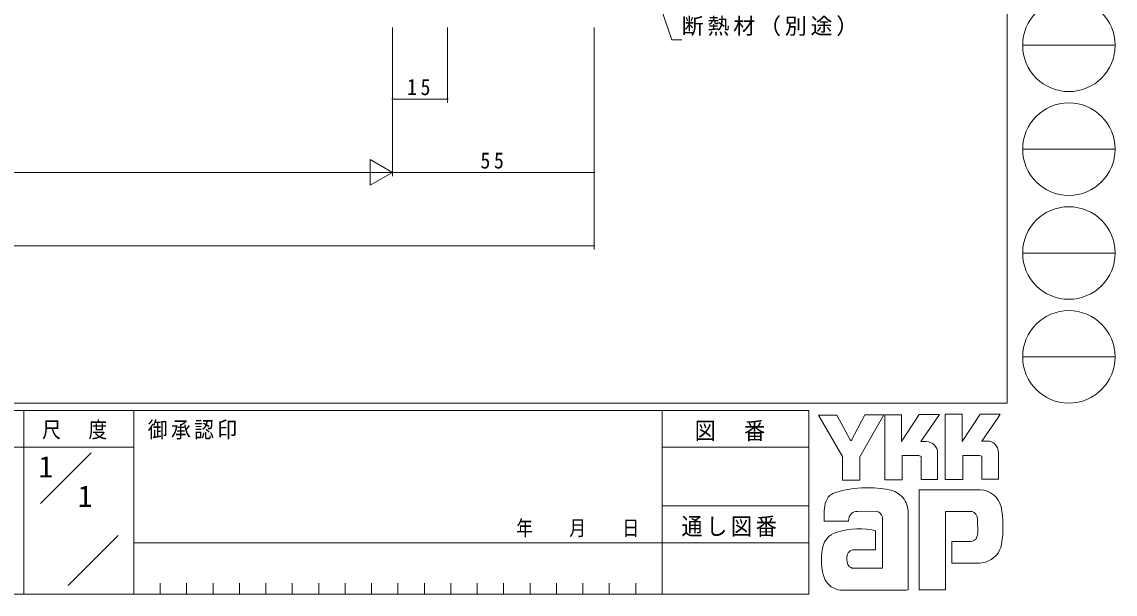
# Model space of a CAD drawing. Units: millimetres, scale not verified. Extents: x -567 to 567, y -403 to 403.
# Drawn here: x 268.8 to 566.7, y -403 to -247.2 of the extents above; entities that cross this region are included whole.
import ezdxf
from ezdxf.enums import TextEntityAlignment as Align

# ---------------------------------------------------------------- set-up
doc = ezdxf.new("R2010")
doc.units = ezdxf.units.MM
doc.header["$LTSCALE"] = 2
doc.layers.add('0-1_YKK_ZWAK', color=7, linetype='Continuous', lineweight=18)
doc.layers.add('0-6_YKK_D', color=6, linetype='Continuous', lineweight=18)
doc.layers.add('0-2_USER1', color=7, linetype='Continuous')
doc.styles.add('ＭＳ ゴシック', font='')
doc.styles.get('ＭＳ ゴシック').set_extended_font_data('MS Gothic')

msp = doc.modelspace()

# ---------------------------------------------------------------- linework, layer by layer
at = {"layer": '0-1_YKK_ZWAK'}
for p, q in [((537.274, 399), (537.274, -351)), ((541.526, -253.56), (566.726, -253.56)), ((541.526, -281.84), (566.726, -281.84)), ((541.526, -310.12), (566.726, -310.12)), ((541.526, -338.4), (566.726, -338.4)), ((537.274, -351), (-562.726, -351)), ((483.274, -353), (-562.726, -353)), ((269.274, -353), (269.274, -403)), ((299.274, -353), (299.274, -403)), ((443.274, -353), (443.274, -403)), ((483.274, -353), (483.274, -403)), ((485.898, -354.294), (490.918, -354.294)), ((492.462, -365.569), (485.898, -354.294)), ((498.468, -354.14), (494.818, -361.245)), ((503.931, -371.902), (503.931, -354.178)), ((520.38, -354.024), (525.052, -354.024)), ((520.38, -371.748), (520.38, -354.024)), ((529.956, -354.024), (535.362, -354.024)), ((535.362, -354.024), (534.822, -354.951)), ((534.822, -354.951), (530.362, -361.322)), ((270.68, -362.999), (173.274, -362.999)), ((270.68, -362.999), (299.274, -362.999)), ((443.274, -363), (483.274, -363)), ((515.244, -361.438), (513.76, -361.438)), ((531.846, -361.322), (530.362, -361.322)), ((273.803, -378.337), (287.65, -364.49)), ((513.236, -365.26), (508.68, -365.26)), ((518.333, -364.527), (518.333, -371.786)), ((525.245, -365.222), (525.245, -371.748)), ((529.802, -365.222), (525.245, -365.222)), ((530.42, -365.453), (529.802, -365.222)), ((530.42, -371.709), (530.42, -365.453)), ((534.937, -364.527), (534.937, -371.709)), ((525.245, -371.748), (520.38, -371.748)), ((530.42, -371.637), (530.492, -371.709)), ((534.937, -371.709), (530.42, -371.709)), ((529.879, -374.566), (513.314, -374.566)), ((513.314, -374.566), (513.314, -401.866)), ((443.274, -378.999), (483.274, -378.999)), ((487.443, -383.1), (487.443, -380.344)), ((501.768, -380.436), (496.486, -380.536)), ((510.302, -380.976), (510.302, -401.828)), ((520.496, -380.513), (527.137, -380.513)), ((520.496, -401.866), (520.496, -380.513)), ((494.084, -383.1), (487.443, -383.1)), ((503.313, -395.958), (503.313, -382.057)), ((529.236, -382.652), (529.261, -386.415)), ((281.377, -400.636), (294.983, -387.03)), ((299.274, -389), (443.274, -389)), ((483.274, -388.999), (443.274, -388.999)), ((522.234, -388.699), (522.234, -394.607)), ((527.292, -388.699), (522.234, -388.699)), ((501.382, -390.9), (495.676, -390.907)), ((495.281, -395.958), (503.313, -395.958)), ((502.695, -395.958), (503.197, -395.958)), ((503.313, -395.957), (503.314, -395.958)), ((522.234, -394.607), (529.84, -394.607)), ((529.84, -394.607), (531.385, -394.259)), ((306.474, -400), (306.474, -403)), ((313.674, -400), (313.674, -403)), ((320.874, -400), (320.874, -403)), ((328.074, -400), (328.074, -403)), ((335.274, -400), (335.274, -403)), ((342.474, -400), (342.474, -403)), ((349.674, -400), (349.674, -403)), ((356.874, -400), (356.874, -403)), ((364.074, -400), (364.074, -403)), ((371.274, -400), (371.274, -403)), ((378.474, -400), (378.474, -403)), ((385.674, -400), (385.674, -403)), ((392.874, -400), (392.874, -403)), ((400.074, -400), (400.074, -403)), ((407.274, -400), (407.274, -403)), ((414.474, -400), (414.474, -403)), ((421.674, -400), (421.674, -403)), ((428.874, -400), (428.874, -403)), ((436.074, -400), (436.074, -403)), ((494.084, -401.944), (491.96, -401.944)), ((509.838, -401.905), (494.084, -401.944)), ((510.302, -401.828), (509.838, -401.905)), ((-562.726, -403), (483.274, -403))]:
    msp.add_line(p, q, dxfattribs=at)
for points in [[(490.918, -354.294), (494.509, -361.013), (494.818, -361.245)], [(498.468, -354.14), (503.648, -354.14), (497.173, -365.608)], [(503.931, -354.178), (508.526, -354.178), (508.526, -361.462), (513.352, -354.101)], [(513.352, -354.101), (518.817, -354.101), (513.76, -361.438)], [(525.052, -354.024), (525.052, -361.441), (529.956, -354.024)], [(497.173, -365.608), (497.173, -371.941), (492.462, -371.941), (492.462, -365.569)], [(508.68, -365.26), (508.68, -371.902), (503.931, -371.902)], [(518.333, -371.786), (513.854, -371.786), (513.854, -365.492), (513.236, -365.26)], [(500.378, -385.533), (501.382, -385.764), (501.382, -390.9)], [(513.314, -401.866), (519.376, -401.866), (520.496, -401.866)]]:
    msp.add_lwpolyline(points, dxfattribs=at)
for centre in [(554.126, -253.56), (554.126, -281.84), (554.126, -310.12), (554.126, -338.4)]:
    msp.add_circle(centre, 12.6, dxfattribs=at)
for centre, radius, start, end in [((515.244, -364.527), 3.089, 0.00166, 89.99604), ((531.846, -364.411), 3.089, 0.00166, 89.99604), ((498.591, -399.287), 25.257, 89.89165, 109.30848), ((499.333, -403.662), 29.64, 78.7801, 91.46938), ((504.032, -380.852), 6.355, 40.66422, 80.31694), ((529.662, -380.772), 6.202, 14.44572, 87.08746), ((494.644, -380.38), 7.196, 158.41083, 179.71775), ((491.283, -378.793), 3.491, 109.02127, 161.51264), ((503.715, -380.836), 6.588, 358.78059, 38.76563), ((497.096, -383.01), 3.013, 138.46382, 181.71359), ((496.295, -382.958), 2.43, 85.50551, 126.78038), ((501.068, -382.649), 2.321, 14.7552, 72.44995), ((527.366, -382.256), 1.756, 16.43123, 96.91661), ((506.368, -384.696), 29.8, 350.99027, 10.67625), ((524.033, -383.297), 5.248, 4.93423, 17.03552), ((492.455, -391.468), 5.583, 121.82711, 169.08475), ((496.874, -404.22), 19.013, 79.38098, 112.05825), ((524.002, -385.916), 5.281, 343.6902, 354.75362), ((527.293, -386.834), 1.865, 269.95468, 342.90145), ((529.752, -388.35), 6.13, 285.44291, 349.90448), ((502.487, -393.564), 15.832, 168.76372, 199.80079), ((496.963, -393.469), 3.384, 171.08203, 216.71923), ((495.688, -392.97), 2.064, 90.33953, 178.03639), ((495.631, -393.807), 2.18, 230.9728, 260.75491), ((492.474, -396.489), 5.461, 207.31435, 263.59464)]:
    msp.add_arc(centre, radius, start, end, dxfattribs=at)
at = {"layer": '0-6_YKK_D'}
for p, q in [((428.46, -201.651), (445.898, -252.07)), ((369.764, -248.684), (369.764, -269.184)), ((369.764, -248.684), (369.764, -289.184)), ((369.764, -248.684), (369.764, -289.184)), ((384.764, -248.684), (384.764, -269.184)), ((424.764, -248.684), (424.764, -309.184)), ((424.764, -248.684), (424.764, -289.184)), ((445.898, -252.07), (448.598, -252.07)), ((369.764, -268.184), (384.764, -268.184)), ((363.702, -284.684), (363.702, -291.684)), ((369.764, -288.184), (363.702, -284.684)), ((26.764, -288.184), (362.764, -288.184)), ((369.764, -288.184), (357.64, -288.184)), ((369.764, -288.184), (363.702, -291.684)), ((369.764, -288.184), (424.764, -288.184)), ((-35.236, -308.184), (424.764, -308.184))]:
    msp.add_line(p, q, dxfattribs=at)
for centre, start, end in [((369.764, -268.184), 0, 180), ((384.764, -268.184), 0, 180), ((369.764, -268.184), 180, 0), ((384.764, -268.184), 180, 0), ((424.764, -288.184), 0, 180), ((424.764, -288.184), 180, 0), ((424.764, -308.184), 0, 180), ((424.764, -308.184), 180, 0)]:
    msp.add_arc(centre, 0.106, start, end, dxfattribs=at)

# ---------------------------------------------------------------- texts
at = {"layer": '0-1_YKK_ZWAK', "attachment_point": 7, "style": 'ＭＳ ゴシック'}
for s, insert, char_height in [('\\T1.24;\\W0.85;尺\\~\\~度', (274.292, -360.91), 4.399), ('\\T1.17;\\W0.9;御承認印', (303.084, -360.904), 4.399), ('\\T1.17;\\W0.9;図\u3000番', (452.128, -361.374), 4.692), ('\\T1.28;\\W0.8;年\\~\\~\\~月\\~\\~\\~日', (403.526, -387.527), 4.147), ('\\T1.17;\\W0.9;通し図番', (448.529, -387.406), 4.692)]:
    msp.add_mtext(s, dxfattribs=dict(at, insert=insert, char_height=char_height))
at = {"layer": '0-2_USER1', "style": 'ＭＳ ゴシック'}
for p in [(273.274, -372.999), (284.036, -380.999)]:
    msp.add_text('1', height=5.865, dxfattribs=at).set_placement(p, align=Align.BOTTOM_LEFT)
at = {"layer": '0-6_YKK_D', "color": 7, "char_height": 4.399, "attachment_point": 7, "style": 'ＭＳ ゴシック'}
for s, insert in [('\\T1.17;断熱材（別途）', (448.598, -251.07)), ('\\T1.37;\\W0.9;15', (373.744, -267.184)), ('\\T1.37;\\W0.9;55', (393.744, -287.184))]:
    msp.add_mtext(s, dxfattribs=dict(at, insert=insert))

doc.saveas('drawing.dxf')
